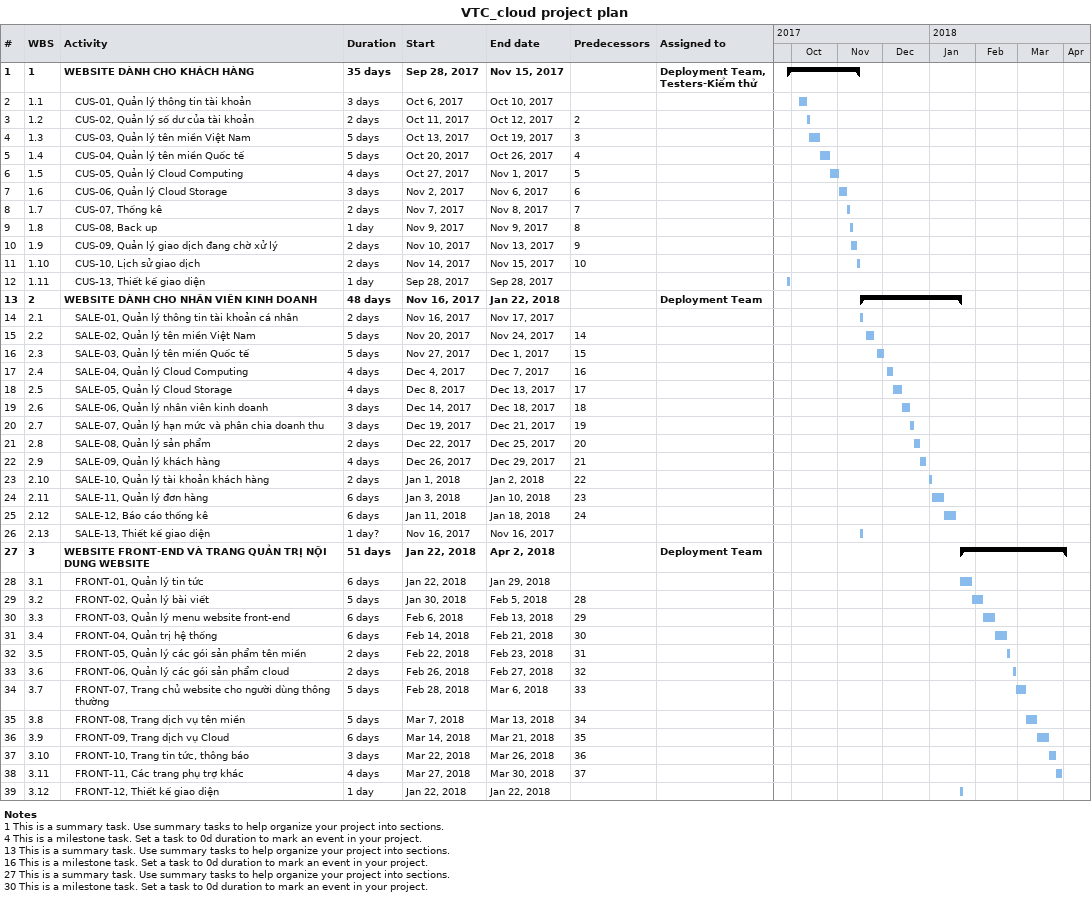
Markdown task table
VTC_cloud project plan

| ID | WBS | Task | Duration | Start | Finish | Predecessors | Resources |
|---|---|---|---|---|---|---|---|
| 1 | 1 | **WEBSITE DÀNH CHO KHÁCH HÀNG** | 35d | 2017-09-28 | 2017-11-15 |  | Deployment Team, Testers-Kiểm thử |
| 2 | 1.1 | CUS-01, Quản lý thông tin tài khoản | 3d | 2017-10-06 | 2017-10-10 |  |  |
| 3 | 1.2 | CUS-02, Quản lý số dư của tài khoản | 2d | 2017-10-11 | 2017-10-12 | 2 |  |
| 4 | 1.3 | CUS-03, Quản lý tên miền Việt Nam | 5d | 2017-10-13 | 2017-10-19 | 3 |  |
| 5 | 1.4 | CUS-04, Quản lý tên miền Quốc tế | 5d | 2017-10-20 | 2017-10-26 | 4 |  |
| 6 | 1.5 | CUS-05, Quản lý Cloud Computing | 4d | 2017-10-27 | 2017-11-01 | 5 |  |
| 7 | 1.6 | CUS-06, Quản lý Cloud Storage | 3d | 2017-11-02 | 2017-11-06 | 6 |  |
| 8 | 1.7 | CUS-07, Thống kê | 2d | 2017-11-07 | 2017-11-08 | 7 |  |
| 9 | 1.8 | CUS-08, Back up | 1d | 2017-11-09 | 2017-11-09 | 8 |  |
| 10 | 1.9 | CUS-09, Quản lý giao dịch đang chờ xử lý | 2d | 2017-11-10 | 2017-11-13 | 9 |  |
| 11 | 1.10 | CUS-10, Lịch sử giao dịch | 2d | 2017-11-14 | 2017-11-15 | 10 |  |
| 12 | 1.11 | CUS-13, Thiết kế giao diện | 1d | 2017-09-28 | 2017-09-28 |  |  |
| 13 | 2 | **WEBSITE DÀNH CHO NHÂN VIÊN KINH DOANH** | 48d | 2017-11-16 | 2018-01-22 |  | Deployment Team |
| 14 | 2.1 | SALE-01, Quản lý thông tin tài khoản cá nhân | 2d | 2017-11-16 | 2017-11-17 |  |  |
| 15 | 2.2 | SALE-02, Quản lý tên miền Việt Nam | 5d | 2017-11-20 | 2017-11-24 | 14 |  |
| 16 | 2.3 | SALE-03, Quản lý tên miền Quốc tế | 5d | 2017-11-27 | 2017-12-01 | 15 |  |
| 17 | 2.4 | SALE-04, Quản lý Cloud Computing | 4d | 2017-12-04 | 2017-12-07 | 16 |  |
| 18 | 2.5 | SALE-05, Quản lý Cloud Storage | 4d | 2017-12-08 | 2017-12-13 | 17 |  |
| 19 | 2.6 | SALE-06, Quản lý nhân viên kinh doanh | 3d | 2017-12-14 | 2017-12-18 | 18 |  |
| 20 | 2.7 | SALE-07, Quản lý hạn mức và phân chia doanh thu | 3d | 2017-12-19 | 2017-12-21 | 19 |  |
| 21 | 2.8 | SALE-08, Quản lý sản phẩm | 2d | 2017-12-22 | 2017-12-25 | 20 |  |
| 22 | 2.9 | SALE-09, Quản lý khách hàng | 4d | 2017-12-26 | 2017-12-29 | 21 |  |
| 23 | 2.10 | SALE-10, Quản lý tài khoản khách hàng | 2d | 2018-01-01 | 2018-01-02 | 22 |  |
| 24 | 2.11 | SALE-11, Quản lý đơn hàng | 6d | 2018-01-03 | 2018-01-10 | 23 |  |
| 25 | 2.12 | SALE-12, Báo cáo thống kê | 6d | 2018-01-11 | 2018-01-18 | 24 |  |
| 26 | 2.13 | SALE-13, Thiết kế giao diện | 1d? | 2017-11-16 | 2017-11-16 |  |  |
| 27 | 3 | **WEBSITE FRONT-END VÀ TRANG QUẢN TRỊ NỘI DUNG WEBSITE** | 51d | 2018-01-22 | 2018-04-02 |  | Deployment Team |
| 28 | 3.1 | FRONT-01, Quản lý tin tức | 6d | 2018-01-22 | 2018-01-29 |  |  |
| 29 | 3.2 | FRONT-02, Quản lý bài viết | 5d | 2018-01-30 | 2018-02-05 | 28 |  |
| 30 | 3.3 | FRONT-03, Quản lý menu website front-end | 6d | 2018-02-06 | 2018-02-13 | 29 |  |
| 31 | 3.4 | FRONT-04, Quản trị hệ thống | 6d | 2018-02-14 | 2018-02-21 | 30 |  |
| 32 | 3.5 | FRONT-05, Quản lý các gói sản phẩm tên miền | 2d | 2018-02-22 | 2018-02-23 | 31 |  |
| 33 | 3.6 | FRONT-06, Quản lý các gói sản phẩm cloud | 2d | 2018-02-26 | 2018-02-27 | 32 |  |
| 34 | 3.7 | FRONT-07, Trang chủ website cho người dùng thông thường | 5d | 2018-02-28 | 2018-03-06 | 33 |  |
| 35 | 3.8 | FRONT-08, Trang dịch vụ tên miền | 5d | 2018-03-07 | 2018-03-13 | 34 |  |
| 36 | 3.9 | FRONT-09, Trang dịch vụ Cloud | 6d | 2018-03-14 | 2018-03-21 | 35 |  |
| 37 | 3.10 | FRONT-10, Trang tin tức, thông báo | 3d | 2018-03-22 | 2018-03-26 | 36 |  |
| 38 | 3.11 | FRONT-11, Các trang phụ trợ khác | 4d | 2018-03-27 | 2018-03-30 | 37 |  |
| 39 | 3.12 | FRONT-12, Thiết kế giao diện | 1d | 2018-01-22 | 2018-01-22 |  |  |

Notes
- 1: This is a summary task. Use summary tasks to help organize your project into sections.
- 4: This is a milestone task. Set a task to 0d duration to mark an event in your project.
- 13: This is a summary task. Use summary tasks to help organize your project into sections.
- 16: This is a milestone task. Set a task to 0d duration to mark an event in your project.
- 27: This is a summary task. Use summary tasks to help organize your project into sections.
- 30: This is a milestone task. Set a task to 0d duration to mark an event in your project.
